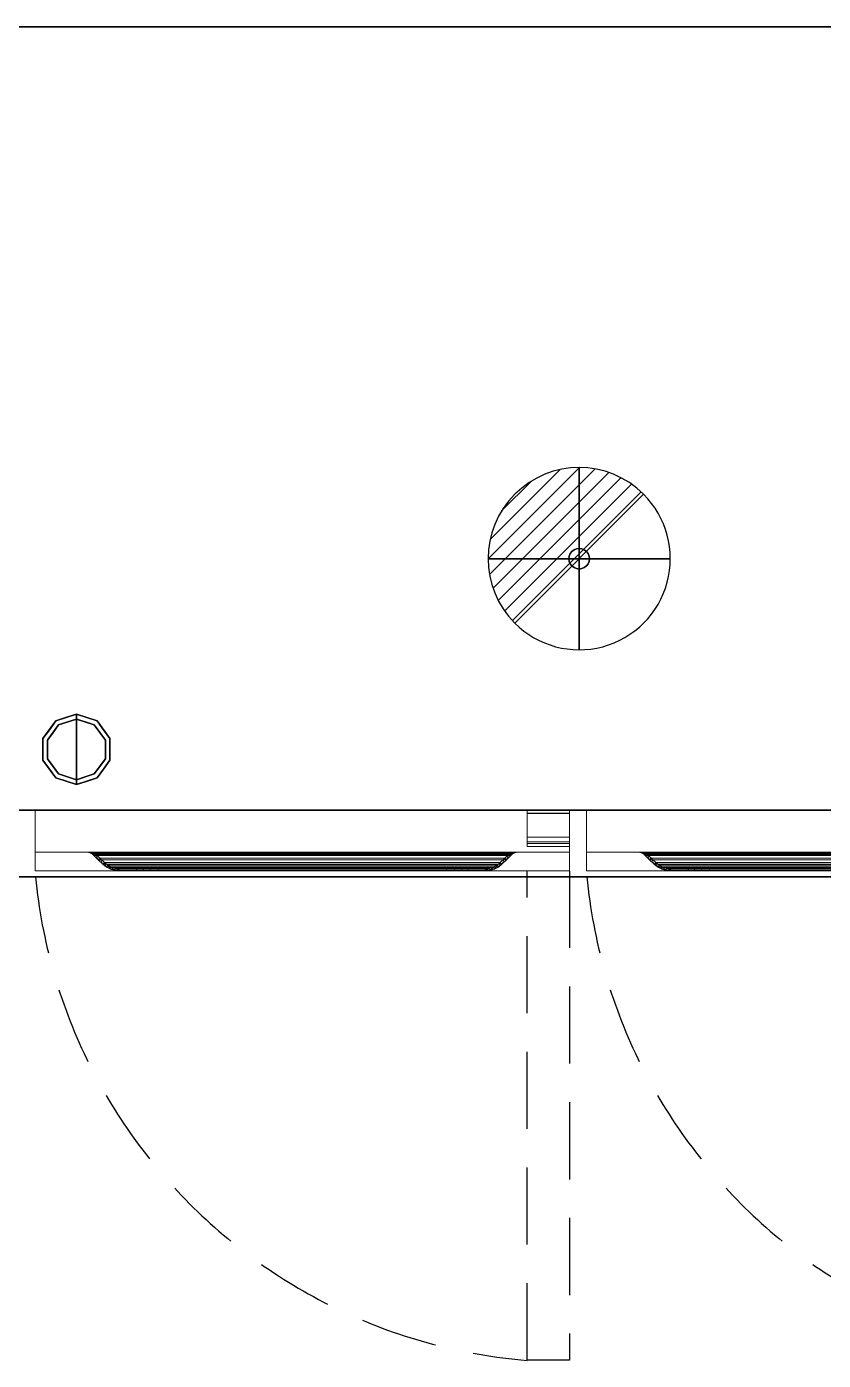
# Model space of a CAD drawing. Header units: millimetres. Extents: x -1 to 2254, y -1098 to 1.
# Drawn here: x 942 to 1598, y -1098 to 0 of the extents above; entities that cross this region are included whole.
import ezdxf

# ---------------------------------------------------------------- set-up
doc = ezdxf.new("R2010")
doc.units = ezdxf.units.MM
doc.linetypes.add('NASCOSTA', pattern=[9.525, 6.35, -3.175])
for name, color, linetype in [('IQ_200_2D', 1, 'Continuous'), ('IQ_200_3D', 1, 'Continuous'), ('IQ_204_2D', 7, 'Continuous'), ('IQ_204_3D', 7, 'Continuous'), ('IQ_CON_DRAIN_INT', 7, 'Continuous')]:
    doc.layers.add(name, color=color, linetype=linetype)

# ---------------------------------------------------------------- blocks, each defined once
blk = doc.blocks.new('hpp_sd_r_2d')
at = {"layer": 'IQ_204_2D', "linetype": 'NASCOSTA', "ltscale": 10}
for p, q in [((405, -403), (405, 0)), ((440, 0), (440, -403)), ((440, -403), (405, -403))]:
    blk.add_line(p, q, dxfattribs=at)
blk.add_arc((441, 38.4), 442.9, 185.6227, 265.337, dxfattribs=at)
blk = doc.blocks.new('hpp_sd_r_3d')
at = {"layer": 'IQ_200_3D', "lineweight": 9}
mesh = blk.add_polyface(dxfattribs=at)
corners = [(0, -50, 568.8), (0, -50, 47), (0, 0, 47), (0, 0, 675), (0, -34.6, 675), (0, -34.6, 626.3)]
mesh.append_faces([[corners[k] for k in face] for face in [(5, 3, 0)]], dxfattribs={"vtx0": -1, "vtx1": -1})
mesh.append_faces([[corners[k] for k in face] for face in [(5, 4, 3)]], dxfattribs={"vtx2": -1})
mesh.append_faces([[corners[k] for k in face] for face in [(3, 2, 1, 0)]], dxfattribs={"vtx3": -1})
mesh = blk.add_polyface(dxfattribs=at)
corners = [(0, 0, 47), (0, -50, 47), (440, -50, 47), (440, 0, 47)]
mesh.append_faces([[corners[k] for k in face] for face in [(3, 2, 1, 0)]])
mesh = blk.add_polyface(dxfattribs=at)
corners = [(0, 0, 675), (0, 0, 47), (440, 0, 47), (440, 0, 675)]
mesh.append_faces([[corners[k] for k in face] for face in [(3, 2, 1, 0)]])
mesh = blk.add_polyface(dxfattribs=at)
corners = [(0, -34.6, 675), (0, 0, 675), (440, 0, 675), (440, -34.6, 675)]
mesh.append_faces([[corners[k] for k in face] for face in [(3, 2, 1, 0)]])
mesh = blk.add_polyface(dxfattribs=at)
corners = [(440, -50, 568.8), (440, -34.6, 626.3), (440, -34.6, 675), (440, 0, 675), (440, 0, 47), (440, -50, 47)]
mesh.append_faces([[corners[k] for k in face] for face in [(4, 3, 1, 0)]], dxfattribs={"vtx1": -1, "vtx3": -1})
mesh.append_faces([[corners[k] for k in face] for face in [(3, 2, 1), (0, 5, 4)]], dxfattribs={"vtx2": -1})
mesh = blk.add_polyface(dxfattribs=at)
corners = [(440, -34.6, 626.3), (0, -34.6, 626.3), (0, -34.6, 675), (440, -34.6, 675), (48.3, -34.6, 656.6), (391.7, -34.6, 656.6), (392.9, -34.6, 657.7), (395, -34.6, 659.6), (397.5, -34.6, 661.2), (400.1, -34.6, 662.4), (39.9, -34.6, 662.4), (42.5, -34.6, 661.2), (45, -34.6, 659.6), (47.1, -34.6, 657.7)]
mesh.append_faces([[corners[k] for k in face] for face in [(10, 13, 12, 11)]], dxfattribs={"vtx0": -1})
mesh.append_faces([[corners[k] for k in face] for face in [(13, 10, 1, 4)]], dxfattribs={"vtx0": -1, "vtx1": -1, "vtx2": -1})
mesh.append_faces([[corners[k] for k in face] for face in [(9, 3, 2, 10), (9, 0, 3)]], dxfattribs={"vtx0": -1, "vtx2": -1})
mesh.append_faces([[corners[k] for k in face] for face in [(7, 6, 9, 8)]], dxfattribs={"vtx1": -1})
mesh.append_faces([[corners[k] for k in face] for face in [(2, 1, 10)]], dxfattribs={"vtx1": -1, "vtx2": -1})
mesh.append_faces([[corners[k] for k in face] for face in [(6, 5, 0, 9)]], dxfattribs={"vtx1": -1, "vtx2": -1, "vtx3": -1})
mesh.append_faces([[corners[k] for k in face] for face in [(1, 0, 5, 4)]], dxfattribs={"vtx1": -1, "vtx3": -1})
mesh = blk.add_polyface(dxfattribs=at)
corners = [(0, -50, 568.8), (0, -34.6, 626.3), (440, -34.6, 626.3), (440, -50, 568.8)]
mesh.append_faces([[corners[k] for k in face] for face in [(3, 2, 1, 0)]])
mesh = blk.add_polyface(dxfattribs=at)
corners = [(48.3, -37.3, 656.6), (47.7, -36.7, 657.1), (47.1, -36.2, 657.7), (45.1, -35.2, 659.5), (42.6, -34.7, 661.1), (39.9, -34.6, 662.4), (400.1, -34.6, 662.4), (397.4, -34.7, 661.1), (394.9, -35.2, 659.5), (392.9, -36.2, 657.7), (392.3, -36.7, 657.1), (391.7, -37.3, 656.6)]
mesh.append_faces([[corners[k] for k in face] for face in [(5, 4, 7, 6)]], dxfattribs={"vtx1": -1})
mesh.append_faces([[corners[k] for k in face] for face in [(4, 3, 8, 7), (9, 8, 3, 2), (2, 1, 10, 9)]], dxfattribs={"vtx1": -1, "vtx3": -1})
mesh.append_faces([[corners[k] for k in face] for face in [(1, 0, 11, 10)]], dxfattribs={"vtx3": -1})
mesh = blk.add_polyface(dxfattribs=at)
corners = [(39.9, -34.6, 662.4), (42.6, -34.7, 661.1), (45.1, -35.2, 659.5), (47.1, -36.2, 657.7), (47.1, -34.6, 657.7), (45, -34.6, 659.6), (42.5, -34.6, 661.2), (41, -34.7, 661.9), (47.1, -35.1, 657.7), (41, -34.6, 661.9)]
mesh.append_faces([[corners[k] for k in face] for face in [(8, 5, 4)]], dxfattribs={"vtx0": -1})
mesh.append_faces([[corners[k] for k in face] for face in [(2, 5, 8)]], dxfattribs={"vtx0": -1, "vtx1": -1, "vtx2": -1})
mesh.append_faces([[corners[k] for k in face] for face in [(1, 6, 5), (6, 1, 7)]], dxfattribs={"vtx0": -1, "vtx2": -1})
mesh.append_faces([[corners[k] for k in face] for face in [(2, 1, 5), (9, 6, 7)]], dxfattribs={"vtx1": -1, "vtx2": -1})
mesh.append_faces([[corners[k] for k in face] for face in [(8, 3, 2), (7, 0, 9)]], dxfattribs={"vtx2": -1})
mesh = blk.add_polyface(dxfattribs=at)
corners = [(47.1, -34.6, 657.7), (47.1, -36.2, 657.7), (47.7, -36.7, 657.1), (48.3, -37.3, 656.6), (51.9, -41, 653), (55.6, -44.6, 649.2), (58.6, -46.9, 646.3), (61.9, -48.6, 642.9), (65.5, -49.6, 639.3), (69.3, -50, 635.6), (83.6, -50, 621.3), (83.6, -48, 621.3), (69.3, -48, 635.6), (65.9, -47.7, 638.9), (62.7, -46.7, 642.2), (59.7, -45.2, 645.2), (57, -43.2, 647.9), (53.3, -39.6, 651.6), (49.7, -35.9, 655.1), (49, -35.2, 655.8), (48.3, -34.6, 656.6)]
mesh.append_faces([[corners[k] for k in face] for face in [(8, 13, 9), (6, 15, 7), (14, 7, 15), (3, 18, 4), (19, 2, 20)]], dxfattribs={"vtx0": -1, "vtx1": -1})
mesh.append_faces([[corners[k] for k in face] for face in [(9, 13, 12), (14, 8, 7), (19, 3, 2), (20, 2, 1)]], dxfattribs={"vtx0": -1, "vtx2": -1})
mesh.append_faces([[corners[k] for k in face] for face in [(16, 15, 6), (14, 13, 8), (17, 16, 5), (6, 5, 16), (18, 17, 4), (5, 4, 17), (19, 18, 3)]], dxfattribs={"vtx1": -1, "vtx2": -1})
mesh.append_faces([[corners[k] for k in face] for face in [(1, 0, 20)]], dxfattribs={"vtx2": -1})
mesh.append_faces([[corners[k] for k in face] for face in [(12, 11, 10, 9)]], dxfattribs={"vtx3": -1})
mesh = blk.add_polyface(dxfattribs=at)
corners = [(390.3, -35.9, 655.1), (391, -35.2, 655.8), (391.7, -34.6, 656.6), (48.3, -34.6, 656.6), (49, -35.2, 655.8), (49.7, -35.9, 655.1)]
mesh.append_faces([[corners[k] for k in face] for face in [(1, 0, 5, 4), (4, 3, 2, 1)]], dxfattribs={"vtx3": -1})
mesh = blk.add_polyface(dxfattribs=at)
corners = [(391.7, -37.3, 656.6), (388.1, -41, 653), (384.4, -44.6, 649.2), (55.6, -44.6, 649.2), (51.9, -41, 653), (48.3, -37.3, 656.6)]
mesh.append_faces([[corners[k] for k in face] for face in [(1, 0, 5, 4), (4, 3, 2, 1)]], dxfattribs={"vtx3": -1})
mesh = blk.add_polyface(dxfattribs=at)
corners = [(383, -43.2, 647.9), (386.7, -39.6, 651.6), (390.3, -35.9, 655.1), (49.7, -35.9, 655.1), (53.3, -39.6, 651.6), (57, -43.2, 647.9)]
mesh.append_faces([[corners[k] for k in face] for face in [(1, 0, 5, 4), (4, 3, 2, 1)]], dxfattribs={"vtx3": -1})
mesh = blk.add_polyface(dxfattribs=at)
corners = [(370.7, -48, 635.6), (374.1, -47.7, 638.9), (377.3, -46.7, 642.2), (380.3, -45.2, 645.2), (383, -43.2, 647.9), (57, -43.2, 647.9), (59.7, -45.2, 645.2), (62.7, -46.7, 642.2), (65.9, -47.7, 638.9), (69.3, -48, 635.6)]
mesh.append_faces([[corners[k] for k in face] for face in [(9, 8, 1, 0)]], dxfattribs={"vtx1": -1})
mesh.append_faces([[corners[k] for k in face] for face in [(2, 1, 8, 7), (7, 6, 3, 2)]], dxfattribs={"vtx1": -1, "vtx3": -1})
mesh.append_faces([[corners[k] for k in face] for face in [(6, 5, 4, 3)]], dxfattribs={"vtx3": -1})
mesh = blk.add_polyface(dxfattribs=at)
corners = [(391.7, -34.6, 656.6), (391, -35.2, 655.8), (390.3, -35.9, 655.1), (386.7, -39.6, 651.6), (383, -43.2, 647.9), (380.3, -45.2, 645.2), (377.3, -46.7, 642.2), (374.1, -47.7, 638.9), (370.7, -48, 635.6), (356.4, -48, 621.3), (356.4, -50, 621.3), (370.7, -50, 635.6), (374.5, -49.6, 639.3), (378.1, -48.6, 642.9), (381.4, -46.9, 646.3), (384.4, -44.6, 649.2), (388.1, -41, 653), (391.7, -37.3, 656.6), (392.3, -36.7, 657.1), (392.9, -36.2, 657.7), (392.9, -34.6, 657.7)]
mesh.append_faces([[corners[k] for k in face] for face in [(8, 11, 10, 9)]], dxfattribs={"vtx0": -1})
mesh.append_faces([[corners[k] for k in face] for face in [(4, 14, 5), (18, 0, 19), (0, 18, 1), (3, 15, 4), (14, 4, 15)]], dxfattribs={"vtx0": -1, "vtx1": -1})
mesh.append_faces([[corners[k] for k in face] for face in [(6, 13, 12), (13, 6, 5), (11, 8, 7), (7, 12, 11), (2, 17, 16)]], dxfattribs={"vtx0": -1, "vtx2": -1})
mesh.append_faces([[corners[k] for k in face] for face in [(14, 13, 5), (7, 6, 12), (18, 17, 1), (16, 15, 3), (3, 2, 16), (2, 1, 17)]], dxfattribs={"vtx1": -1, "vtx2": -1})
mesh.append_faces([[corners[k] for k in face] for face in [(0, 20, 19)]], dxfattribs={"vtx2": -1})
mesh = blk.add_polyface(dxfattribs=at)
corners = [(392.9, -34.6, 657.7), (392.9, -36.2, 657.7), (394.9, -35.2, 659.5), (397.4, -34.7, 661.1), (400.1, -34.6, 662.4), (397.5, -34.6, 661.2), (395, -34.6, 659.6), (392.9, -35.1, 657.7), (399, -34.7, 661.9), (399, -34.6, 661.9)]
mesh.append_faces([[corners[k] for k in face] for face in [(6, 7, 0), (7, 2, 1)]], dxfattribs={"vtx0": -1})
mesh.append_faces([[corners[k] for k in face] for face in [(2, 7, 6)]], dxfattribs={"vtx0": -1, "vtx1": -1, "vtx2": -1})
mesh.append_faces([[corners[k] for k in face] for face in [(8, 5, 9)]], dxfattribs={"vtx0": -1, "vtx2": -1})
mesh.append_faces([[corners[k] for k in face] for face in [(8, 3, 5), (6, 5, 3), (3, 2, 6)]], dxfattribs={"vtx1": -1, "vtx2": -1})
mesh.append_faces([[corners[k] for k in face] for face in [(9, 4, 8)]], dxfattribs={"vtx2": -1})
mesh = blk.add_polyface(dxfattribs=at)
corners = [(0, -50, 47), (0, -50, 568.8), (440, -50, 568.8), (440, -50, 47)]
mesh.append_faces([[corners[k] for k in face] for face in [(3, 2, 1, 0)]])
mesh = blk.add_polyface(dxfattribs=at)
corners = [(384.4, -44.6, 649.2), (381.4, -46.9, 646.3), (378.1, -48.6, 642.9), (374.5, -49.6, 639.3), (370.7, -50, 635.6), (69.3, -50, 635.6), (65.5, -49.6, 639.3), (61.9, -48.6, 642.9), (58.6, -46.9, 646.3), (55.6, -44.6, 649.2)]
mesh.append_faces([[corners[k] for k in face] for face in [(4, 3, 6, 5)]], dxfattribs={"vtx1": -1})
mesh.append_faces([[corners[k] for k in face] for face in [(2, 1, 8, 7), (7, 6, 3, 2)]], dxfattribs={"vtx1": -1, "vtx3": -1})
mesh.append_faces([[corners[k] for k in face] for face in [(1, 0, 9, 8)]], dxfattribs={"vtx3": -1})
mesh = blk.add_polyface(dxfattribs=at)
corners = [(338.7, -48, 614), (345.2, -48, 614.8), (351.2, -48, 617.3), (356.4, -48, 621.3), (370.7, -48, 635.6), (69.3, -48, 635.6), (83.6, -48, 621.3), (88.8, -48, 617.3), (94.8, -48, 614.8), (101.3, -48, 614)]
mesh.append_faces([[corners[k] for k in face] for face in [(6, 9, 8, 7)]], dxfattribs={"vtx0": -1})
mesh.append_faces([[corners[k] for k in face] for face in [(4, 9, 6, 5)]], dxfattribs={"vtx0": -1, "vtx1": -1})
mesh.append_faces([[corners[k] for k in face] for face in [(9, 4, 3, 0)]], dxfattribs={"vtx0": -1, "vtx2": -1})
mesh.append_faces([[corners[k] for k in face] for face in [(2, 1, 0, 3)]], dxfattribs={"vtx2": -1})
mesh = blk.add_polyface(dxfattribs=at)
corners = [(370.7, -50, 635.6), (356.4, -50, 621.3), (351.2, -50, 617.3), (345.2, -50, 614.8), (338.7, -50, 614), (101.3, -50, 614), (94.8, -50, 614.8), (88.8, -50, 617.3), (83.6, -50, 621.3), (69.3, -50, 635.6)]
mesh.append_faces([[corners[k] for k in face] for face in [(2, 4, 3), (6, 8, 7)]], dxfattribs={"vtx0": -1})
mesh.append_faces([[corners[k] for k in face] for face in [(5, 4, 0, 9), (6, 5, 9, 8)]], dxfattribs={"vtx1": -1, "vtx3": -1})
mesh.append_faces([[corners[k] for k in face] for face in [(2, 1, 0, 4)]], dxfattribs={"vtx2": -1, "vtx3": -1})
mesh = blk.add_polyface(dxfattribs=at)
corners = [(83.6, -50, 621.3), (88.8, -50, 617.3), (94.8, -50, 614.8), (101.3, -50, 614), (101.3, -48, 614), (94.8, -48, 614.8), (88.8, -48, 617.3), (83.6, -48, 621.3)]
mesh.append_faces([[corners[k] for k in face] for face in [(7, 6, 1, 0)]], dxfattribs={"vtx1": -1})
mesh.append_faces([[corners[k] for k in face] for face in [(6, 5, 2, 1)]], dxfattribs={"vtx1": -1, "vtx3": -1})
mesh.append_faces([[corners[k] for k in face] for face in [(5, 4, 3, 2)]], dxfattribs={"vtx3": -1})
mesh = blk.add_polyface(dxfattribs=at)
corners = [(101.3, -50, 614), (338.7, -50, 614), (338.7, -48, 614), (101.3, -48, 614)]
mesh.append_faces([[corners[k] for k in face] for face in [(3, 2, 1, 0)]])
mesh = blk.add_polyface(dxfattribs=at)
corners = [(356.4, -48, 621.3), (351.2, -48, 617.3), (345.2, -48, 614.8), (338.7, -48, 614), (338.7, -50, 614), (345.2, -50, 614.8), (351.2, -50, 617.3), (356.4, -50, 621.3)]
mesh.append_faces([[corners[k] for k in face] for face in [(3, 2, 5, 4)]], dxfattribs={"vtx1": -1})
mesh.append_faces([[corners[k] for k in face] for face in [(2, 1, 6, 5)]], dxfattribs={"vtx1": -1, "vtx3": -1})
mesh.append_faces([[corners[k] for k in face] for face in [(1, 0, 7, 6)]], dxfattribs={"vtx3": -1})
at = {"layer": 'IQ_204_3D', "lineweight": 9}
mesh = blk.add_polyface(dxfattribs=at)
corners = [(405, -22.3, 38), (405, -27.5, 38), (405, -27.5, 44.5), (405, -30, 44.5), (405, -30, 35.5), (405, -2.5, 35.5), (405, -2.5, 15.5), (405, 0, 15.5), (405, 0, 38), (405, -26, 44.5), (405, -2.5, 44.5), (405, -2.5, 41.2), (405, 0, 41.2), (405, 0, 47), (405, -26, 47), (405, -2.9, 676), (405, 0, 676), (405, 0, 688.5), (405, -2.5, 688.5), (405, -2.5, 678.5), (405, -26, 678.5), (405, -26, 676)]
mesh.append_faces([[corners[k] for k in face] for face in [(13, 10, 9, 14), (19, 15, 21, 20), (16, 19, 18, 17)]], dxfattribs={"vtx0": -1})
mesh.append_faces([[corners[k] for k in face] for face in [(19, 16, 15)]], dxfattribs={"vtx0": -1, "vtx2": -1})
mesh.append_faces([[corners[k] for k in face] for face in [(0, 8, 5)]], dxfattribs={"vtx1": -1, "vtx2": -1})
mesh.append_faces([[corners[k] for k in face] for face in [(5, 4, 1, 0)]], dxfattribs={"vtx1": -1, "vtx3": -1})
mesh.append_faces([[corners[k] for k in face] for face in [(4, 3, 2, 1), (8, 7, 6, 5), (13, 12, 11, 10)]], dxfattribs={"vtx3": -1})
mesh = blk.add_polyface(dxfattribs=at)
corners = [(405, 0, 15.5), (405, -2.5, 15.5), (440, -2.5, 15.5), (440, 0, 15.5)]
mesh.append_faces([[corners[k] for k in face] for face in [(3, 2, 1, 0)]])
mesh = blk.add_polyface(dxfattribs=at)
corners = [(405, 0, 38), (405, 0, 15.5), (440, 0, 15.5), (440, 0, 38)]
mesh.append_faces([[corners[k] for k in face] for face in [(3, 2, 1, 0)]])
mesh = blk.add_polyface(dxfattribs=at)
corners = [(405, -22.3, 38), (405, 0, 38), (440, 0, 38), (440, -22.3, 38)]
mesh.append_faces([[corners[k] for k in face] for face in [(3, 2, 1, 0)]])
mesh = blk.add_polyface(dxfattribs=at)
corners = [(405, 0, 47), (405, 0, 41.2), (440, 0, 41.2), (440, 0, 47)]
mesh.append_faces([[corners[k] for k in face] for face in [(3, 2, 1, 0)]])
mesh = blk.add_polyface(dxfattribs=at)
corners = [(405, -26, 47), (405, 0, 47), (440, 0, 47), (440, -26, 47)]
mesh.append_faces([[corners[k] for k in face] for face in [(3, 2, 1, 0)]])
mesh = blk.add_polyface(dxfattribs=at)
corners = [(405, 0, 41.2), (405, -2.5, 41.2), (440, -2.5, 41.2), (440, 0, 41.2)]
mesh.append_faces([[corners[k] for k in face] for face in [(3, 2, 1, 0)]])
mesh = blk.add_polyface(dxfattribs=at)
corners = [(405, 0, 676), (405, -2.9, 676), (440, -2.9, 676), (440, 0, 676)]
mesh.append_faces([[corners[k] for k in face] for face in [(3, 2, 1, 0)]])
mesh = blk.add_polyface(dxfattribs=at)
corners = [(405, 0, 688.5), (405, 0, 676), (440, 0, 676), (440, 0, 688.5)]
mesh.append_faces([[corners[k] for k in face] for face in [(3, 2, 1, 0)]])
mesh = blk.add_polyface(dxfattribs=at)
corners = [(405, -2.5, 688.5), (405, 0, 688.5), (440, 0, 688.5), (440, -2.5, 688.5)]
mesh.append_faces([[corners[k] for k in face] for face in [(3, 2, 1, 0)]])
mesh = blk.add_polyface(dxfattribs=at)
corners = [(405, -2.5, 35.5), (405, -30, 35.5), (440, -30, 35.5), (440, -2.5, 35.5)]
mesh.append_faces([[corners[k] for k in face] for face in [(3, 2, 1, 0)]])
mesh = blk.add_polyface(dxfattribs=at)
corners = [(405, -2.5, 15.5), (405, -2.5, 35.5), (440, -2.5, 35.5), (440, -2.5, 15.5)]
mesh.append_faces([[corners[k] for k in face] for face in [(3, 2, 1, 0)]])
mesh = blk.add_polyface(dxfattribs=at)
corners = [(405, -2.5, 44.5), (405, -26, 44.5), (440, -26, 44.5), (440, -2.5, 44.5)]
mesh.append_faces([[corners[k] for k in face] for face in [(3, 2, 1, 0)]])
mesh = blk.add_polyface(dxfattribs=at)
corners = [(405, -2.5, 41.2), (405, -2.5, 44.5), (440, -2.5, 44.5), (440, -2.5, 41.2)]
mesh.append_faces([[corners[k] for k in face] for face in [(3, 2, 1, 0)]])
mesh = blk.add_polyface(dxfattribs=at)
corners = [(405, -2.5, 678.5), (405, -2.5, 688.5), (440, -2.5, 688.5), (440, -2.5, 678.5)]
mesh.append_faces([[corners[k] for k in face] for face in [(3, 2, 1, 0)]])
mesh = blk.add_polyface(dxfattribs=at)
corners = [(405, -26, 678.5), (405, -2.5, 678.5), (440, -2.5, 678.5), (440, -26, 678.5)]
mesh.append_faces([[corners[k] for k in face] for face in [(3, 2, 1, 0)]])
mesh = blk.add_polyface(dxfattribs=at)
corners = [(405, -2.9, 676), (405, -26, 676), (440, -26, 676), (440, -2.9, 676)]
mesh.append_faces([[corners[k] for k in face] for face in [(3, 2, 1, 0)]])
mesh = blk.add_polyface(dxfattribs=at)
corners = [(440, -22.3, 38), (440, 0, 38), (440, 0, 15.5), (440, -2.5, 15.5), (440, -2.5, 35.5), (440, -30, 35.5), (440, -30, 44.5), (440, -27.5, 44.5), (440, -27.5, 38), (440, -26, 44.5), (440, -26, 47), (440, 0, 47), (440, 0, 41.2), (440, -2.5, 41.2), (440, -2.5, 44.5), (440, -2.9, 676), (440, -26, 676), (440, -26, 678.5), (440, -2.5, 678.5), (440, -2.5, 688.5), (440, 0, 688.5), (440, 0, 676)]
mesh.append_faces([[corners[k] for k in face] for face in [(5, 8, 7, 6), (11, 14, 13, 12)]], dxfattribs={"vtx0": -1})
mesh.append_faces([[corners[k] for k in face] for face in [(18, 15, 21)]], dxfattribs={"vtx0": -1, "vtx2": -1})
mesh.append_faces([[corners[k] for k in face] for face in [(19, 18, 21, 20), (16, 15, 18, 17)]], dxfattribs={"vtx1": -1})
mesh.append_faces([[corners[k] for k in face] for face in [(0, 8, 5)]], dxfattribs={"vtx1": -1, "vtx2": -1})
mesh.append_faces([[corners[k] for k in face] for face in [(5, 4, 1, 0)]], dxfattribs={"vtx1": -1, "vtx3": -1})
mesh.append_faces([[corners[k] for k in face] for face in [(3, 2, 1, 4)]], dxfattribs={"vtx2": -1})
mesh.append_faces([[corners[k] for k in face] for face in [(11, 10, 9, 14)]], dxfattribs={"vtx3": -1})
mesh = blk.add_polyface(dxfattribs=at)
corners = [(405, -27.5, 38), (405, -22.3, 38), (440, -22.3, 38), (440, -27.5, 38)]
mesh.append_faces([[corners[k] for k in face] for face in [(3, 2, 1, 0)]])
mesh = blk.add_polyface(dxfattribs=at)
corners = [(405, -26, 44.5), (405, -26, 47), (440, -26, 47), (440, -26, 44.5)]
mesh.append_faces([[corners[k] for k in face] for face in [(3, 2, 1, 0)]])
mesh = blk.add_polyface(dxfattribs=at)
corners = [(405, -26, 676), (405, -26, 678.5), (440, -26, 678.5), (440, -26, 676)]
mesh.append_faces([[corners[k] for k in face] for face in [(3, 2, 1, 0)]])
mesh = blk.add_polyface(dxfattribs=at)
corners = [(405, -27.5, 44.5), (405, -27.5, 38), (440, -27.5, 38), (440, -27.5, 44.5)]
mesh.append_faces([[corners[k] for k in face] for face in [(3, 2, 1, 0)]])
mesh = blk.add_polyface(dxfattribs=at)
corners = [(405, -30, 44.5), (405, -27.5, 44.5), (440, -27.5, 44.5), (440, -30, 44.5)]
mesh.append_faces([[corners[k] for k in face] for face in [(3, 2, 1, 0)]])
mesh = blk.add_polyface(dxfattribs=at)
corners = [(405, -30, 35.5), (405, -30, 44.5), (440, -30, 44.5), (440, -30, 35.5)]
mesh.append_faces([[corners[k] for k in face] for face in [(3, 2, 1, 0)]])
blk = doc.blocks.new('*X1809')
at = {"color": 0}
for p, q in [((313.99, 2209.04), (321.51, 2216.55)), ((314.11, 2207.74), (322.8, 2216.44)), ((314.16, 2210.62), (319.93, 2216.39)), ((314.4, 2206.62), (323.93, 2216.15)), ((314.82, 2205.62), (324.92, 2215.72)), ((315.1, 2212.98), (317.57, 2215.44)), ((315.35, 2204.74), (325.8, 2215.19)), ((315.99, 2203.96), (326.58, 2214.56))]:
    blk.add_line(p, q, dxfattribs=at)
blk = doc.blocks.new('drain')
blk.add_line((-2.121, -2.121), (2.121, 2.121))
at = {"extrusion": (-1, 0, 0)}
blk.add_line((0, 2.121, -2.121), (0, -2.121, 2.121), dxfattribs=at)
at = {"extrusion": (0, -1, 0)}
blk.add_line((-2.121, 0, -2.121), (2.121, 0, 2.121), dxfattribs=at)
at = {"extrusion": (-1, 0, 0)}
for start, end in [(45, 225), (225, 45)]:
    blk.add_arc((0, 0), 3, start, end, dxfattribs=at)
for start, end in [(45, 225), (225, 45)]:
    blk.add_arc((0, 0), 3, start, end)
at = {"extrusion": (0, -1, 0)}
for start, end in [(45, 225), (225, 45)]:
    blk.add_arc((0, 0), 3, start, end, dxfattribs=at)
at = {"xscale": 0.4000000000000909, "yscale": 0.4000000000000909, "zscale": 0.4000000000000909}
blk.add_blockref('*X1809', (-128.597, -883.621), dxfattribs=at)
at = {"extrusion": (-1, 0, 0), "xscale": 0.3999999999999773, "yscale": 0.3999999999999773, "zscale": 0.3999999999999773}
blk.add_blockref('*X1809', (-128.597, -883.621), dxfattribs=at)
at = {"extrusion": (0, -1, 0), "xscale": 0.4000000000000909, "yscale": 0.4000000000000909, "zscale": 0.4000000000000909}
blk.add_blockref('*X1809', (-128.597, -883.621), dxfattribs=at)
blk = doc.blocks.new('iq_con_drain3d')
at = {"layer": 'IQ_204_3D'}
for points, invisible_edges in [([(-8.5, 0, -40), (-8.2, 2.2, -40), (-7.4, 4.2, -40), (-6, 6, -40)], 8), ([(6, 6, -40), (7.4, 4.2, -40), (-6, -6, -40), (-8.5, 0, -40)], 14), ([(-8.5, 0), (-8.2, 2.2), (-8.2, 2.2, -40), (-8.5, 0, -40)], 2), ([(-8.5, 0, -40), (-6, -6, -40), (-7.4, -4.2, -40), (-8.2, -2.2, -40)], 1), ([(-8.5, 0, -40), (-8.2, -2.2, -40), (-8.2, -2.2), (-8.5, 0)], 2), ([(-7.4, 4.2, -40), (-8.2, 2.2, -40), (-8.2, 2.2), (-7.4, 4.2)], 10), ([(-6, 6, -40), (-7.4, 4.2, -40), (-7.4, 4.2), (-6, 6)], 10), ([(0, 8.5, -40), (-6, 6, -40), (-4.2, 7.4, -40), (-2.2, 8.2, -40)], 1), ([(-4.2, 7.4, -40), (-6, 6, -40), (-6, 6), (-4.2, 7.4)], 10), ([(-2.2, 8.2, -40), (-4.2, 7.4, -40), (-4.2, 7.4), (-2.2, 8.2)], 10), ([(0, 8.5, -40), (-2.2, 8.2, -40), (-2.2, 8.2), (0, 8.5)], 10), ([(0, 8.5, -40), (2.2, 8.2, -40), (4.2, 7.4, -40), (6, 6, -40)], 8), ([(0, 8.5), (2.2, 8.2), (2.2, 8.2, -40), (0, 8.5, -40)], 10), ([(4.2, 7.4, -40), (2.2, 8.2, -40), (2.2, 8.2), (4.2, 7.4)], 10), ([(6, 6, -40), (4.2, 7.4, -40), (4.2, 7.4), (6, 6)], 10), ([(7.4, 4.2, -40), (6, 6, -40), (6, 6), (7.4, 4.2)], 10), ([(8.5, 0, -40), (6, -6, -40), (7.4, 4.2, -40), (8.2, 2.2, -40)], 3), ([(8.5, 0, -40), (8.2, -2.2, -40), (7.4, -4.2, -40), (6, -6, -40)], 8), ([(8.2, 2.2, -40), (7.4, 4.2, -40), (7.4, 4.2), (8.2, 2.2)], 10), ([(8.5, 0, -40), (8.2, 2.2, -40), (8.2, 2.2), (8.5, 0)], 2), ([(8.5, 0), (8.2, -2.2), (8.2, -2.2, -40), (8.5, 0, -40)], 2), ([(-8.2, -2.2, -40), (-7.4, -4.2, -40), (-7.4, -4.2), (-8.2, -2.2)], 10), ([(-7.4, -4.2, -40), (-6, -6, -40), (-6, -6), (-7.4, -4.2)], 10), ([(0, -8.5, -40), (-2.2, -8.2, -40), (-4.2, -7.4, -40), (-6, -6, -40)], 8), ([(-6, -6, -40), (-4.2, -7.4, -40), (-4.2, -7.4), (-6, -6)], 10), ([(-4.2, -7.4, -40), (-2.2, -8.2, -40), (-2.2, -8.2), (-4.2, -7.4)], 10), ([(0, -8.5), (-2.2, -8.2), (-2.2, -8.2, -40), (0, -8.5, -40)], 10), ([(4.2, -7.4, -40), (2.2, -8.2, -40), (0, -8.5, -40), (6, -6, -40)], 4), ([(0, -8.5, -40), (2.2, -8.2, -40), (2.2, -8.2), (0, -8.5)], 10), ([(2.2, -8.2, -40), (4.2, -7.4, -40), (4.2, -7.4), (2.2, -8.2)], 10), ([(4.2, -7.4, -40), (6, -6, -40), (6, -6), (4.2, -7.4)], 10), ([(6, -6, -40), (7.4, -4.2, -40), (7.4, -4.2), (6, -6)], 10), ([(7.4, -4.2, -40), (8.2, -2.2, -40), (8.2, -2.2), (7.4, -4.2)], 10)]:
    blk.add_3dface(points, dxfattribs=dict(at, invisible_edges=invisible_edges))

msp = doc.modelspace()

# ---------------------------------------------------------------- linework, layer by layer
at = {"layer": 'IQ_200_2D'}
msp.add_lwpolyline([(0, 0), (2253, 0), (2253, -700), (0, -700)], close=True, dxfattribs=at)
at = {"layer": 'IQ_200_3D'}
for points in [[(2253, -700, 850), (0, -700, 850), (0, 0, 850), (2253, 0, 850)], [(2253, 0, 900), (0, 0, 900), (0, -700, 900), (2253, -700, 900)], [(2253, 0, 900), (0, 0, 900), (0, 0, 850), (2253, 0, 850)], [(2251, -645, 150), (2, -645, 150), (2, 0, 150), (2251, 0, 150)], [(2251, 0, 150), (2, 0, 150), (2, 0, 850), (2251, 0, 850)], [(2253, -700, 900), (0, -700, 900), (0, -700, 850), (2253, -700, 850)]]:
    msp.add_3dface(points, dxfattribs=at)
for points, invisible_edges in [([(27, -645, 198), (2, -645, 198), (2, -645, 150), (2251, -645, 150)], 8), ([(2251, -645, 150), (2251, -645, 198), (2226, -645, 198), (27, -645, 198)], 12), ([(2226, -645, 198), (2226, -645, 850), (27, -645, 850), (27, -645, 198)], 8), ([(2226, -645, 198), (2226, -645, 850), (27, -645, 850), (27, -645, 198)], 4)]:
    msp.add_3dface(points, dxfattribs=dict(at, invisible_edges=invisible_edges))
at = {"layer": 'IQ_204_2D', "linetype": 'NASCOSTA', "ltscale": 10}
msp.add_line((2, -645), (2251, -645), dxfattribs=at)
at = {"layer": 'IQ_204_2D', "color": 7, "linetype": 'NASCOSTA', "ltscale": 10}
msp.add_lwpolyline([(2, 0), (2251, 0), (2251, -645), (2, -645)], close=True, dxfattribs=at)
at = {"layer": 'IQ_204_3D'}
for points, invisible_edges in [([(983, -570), (983, -595), (959.2, -587.3), (968.3, -574.8)], 2), ([(968.3, -574.8, 25), (966, -571.5, 25), (983, -566, 25), (983, -570, 25)], 1), ([(974.5, -568.8, 150), (974.5, -568.8, 150), (970.9, -569.9, 25), (966, -571.5, 150)], 6), ([(966, -571.5, 25), (966, -571.5, 25), (966, -571.5, 150), (970.9, -569.9, 25)], 6), ([(974.5, -568.8, 150), (974.5, -568.8, 150), (975.9, -568.3, 25), (970.9, -569.9, 25)], 11), ([(974.5, -568.8, 150), (974.5, -568.8, 150), (983, -566, 150), (975.9, -568.3, 25)], 13), ([(975.7, -572.4, 25), (975.7, -572.4, 25), (983, -570, 25), (975.9, -572.3)], 13), ([(983, -566, 150), (983, -566, 150), (983, -566, 25), (975.9, -568.3, 25)], 9), ([(983, -570, 25), (983, -570, 25), (983, -570), (975.9, -572.3)], 9), ([(983, -566, 150), (983, -566, 150), (990.1, -568.3, 150), (983, -566, 25)], 4), ([(991.5, -568.8, 25), (991.5, -568.8, 25), (983, -566, 25), (990.1, -568.3, 150)], 13), ([(997.7, -574.8, 25), (983, -570, 25), (983, -566, 25), (1000, -571.5, 25)], 8), ([(983, -570, 25), (983, -570, 25), (990.3, -572.4, 25), (990.1, -572.3)], 13), ([(990.1, -572.3), (990.1, -572.3), (983, -570), (983, -570, 25)], 9), ([(1006.8, -587.3), (983, -595), (983, -570), (997.7, -574.8)], 1), ([(991.5, -568.8, 25), (991.5, -568.8, 25), (990.1, -568.3, 150), (995.1, -569.9, 150)], 11), ([(991.5, -568.8, 25), (991.5, -568.8, 25), (995.1, -569.9, 150), (1000, -571.5, 25)], 6), ([(1000, -571.5, 150), (1000, -571.5, 150), (1000, -571.5, 25), (995.1, -569.9, 150)], 6), ([(959.2, -587.3, 25), (955.4, -586, 25), (966, -571.5, 25), (968.3, -574.8, 25)], 5), ([(955.4, -586, 150), (960.7, -578.8, 150), (960.7, -578.8, 25), (955.4, -586, 25)], 10), ([(963.8, -581), (959.2, -587.3), (959.2, -587.3, 25), (963.8, -581, 25)], 10), ([(966, -571.5, 25), (960.7, -578.8, 25), (960.7, -578.8, 150), (966, -571.5, 150)], 10), ([(968.3, -574.8), (963.8, -581), (963.8, -581, 25), (968.3, -574.8, 25)], 10), ([(975.9, -572.3), (975.9, -572.3), (968.3, -574.8), (975.7, -572.4, 25)], 13), ([(968.3, -574.8, 25), (968.3, -574.8, 25), (975.7, -572.4, 25), (968.3, -574.8)], 13), ([(990.1, -572.3), (990.1, -572.3), (990.3, -572.4, 25), (997.7, -574.8)], 6), ([(997.7, -574.8), (997.7, -574.8), (990.3, -572.4, 25), (997.7, -574.8, 25)], 11), ([(1006.8, -587.3, 25), (997.7, -574.8, 25), (1000, -571.5, 25), (1010.6, -586, 25)], 10), ([(997.7, -574.8), (997.7, -574.8, 25), (1002.2, -581, 25), (1002.2, -581)], 5), ([(1005.3, -578.8, 25), (1000, -571.5, 25), (1000, -571.5, 150), (1005.3, -578.8, 150)], 10), ([(1006.8, -587.3, 25), (1006.8, -587.3), (1002.2, -581), (1002.2, -581, 25)], 5), ([(1010.6, -586, 25), (1005.3, -578.8, 25), (1005.3, -578.8, 150), (1010.6, -586, 150)], 10), ([(955.4, -586, 25), (955.4, -595, 25), (955.4, -595, 150), (955.4, -586, 150)], 10), ([(955.4, -604, 25), (955.4, -586, 25), (959.2, -587.3, 25), (959.2, -602.7, 25)], 10), ([(959.2, -595), (959.2, -595, 25), (959.2, -587.3, 25), (959.2, -587.3)], 5), ([(983, -595), (983, -595), (959.2, -602.7), (959.2, -587.3)], 11), ([(1006.8, -602.7), (1006.8, -602.7), (983, -595), (1006.8, -587.3)], 6), ([(1010.6, -604, 25), (1006.8, -602.7, 25), (1006.8, -587.3, 25), (1010.6, -586, 25)], 5), ([(1006.8, -602.7), (1006.8, -595), (1006.8, -587.3, 25), (1006.8, -595, 25)], 10), ([(1006.8, -587.3, 25), (1006.8, -587.3, 25), (1006.8, -595), (1006.8, -587.3)], 11), ([(1010.6, -595, 25), (1010.6, -586, 25), (1010.6, -586, 150), (1010.6, -595, 150)], 10), ([(955.4, -595, 25), (955.4, -604, 25), (955.4, -604, 150), (955.4, -595, 150)], 10), ([(966, -618.5, 25), (955.4, -604, 25), (959.2, -602.7, 25), (968.3, -615.2, 25)], 10), ([(959.2, -602.7), (959.2, -602.7, 25), (959.2, -595, 25), (959.2, -595)], 5), ([(959.2, -602.7), (983, -595), (983, -620), (968.3, -615.2)], 1), ([(963.8, -609), (963.8, -609, 25), (959.2, -602.7, 25), (959.2, -602.7)], 5), ([(983, -620), (983, -595), (1006.8, -602.7), (997.7, -615.2)], 2), ([(1000, -618.5, 25), (997.7, -615.2, 25), (1006.8, -602.7, 25), (1010.6, -604, 25)], 5), ([(1002.2, -609, 25), (1002.2, -609), (1006.8, -602.7), (1006.8, -602.7, 25)], 5), ([(1006.8, -595, 25), (1006.8, -595, 25), (1006.8, -602.7, 25), (1006.8, -602.7)], 13), ([(1010.6, -595, 150), (1010.6, -604, 150), (1010.6, -604, 25), (1010.6, -595, 25)], 10), ([(960.7, -611.2, 150), (955.4, -604, 150), (955.4, -604, 25), (960.7, -611.2, 25)], 10), ([(966, -618.5, 150), (960.7, -611.2, 150), (960.7, -611.2, 25), (966, -618.5, 25)], 10), ([(968.3, -615.2), (968.3, -615.2, 25), (963.8, -609, 25), (963.8, -609)], 5), ([(997.7, -615.2, 25), (997.7, -615.2), (1002.2, -609), (1002.2, -609, 25)], 5), ([(1005.3, -611.2, 150), (1000, -618.5, 150), (1000, -618.5, 25), (1005.3, -611.2, 25)], 10), ([(1005.3, -611.2, 25), (1010.6, -604, 25), (1010.6, -604, 150), (1005.3, -611.2, 150)], 10), ([(983, -624, 25), (966, -618.5, 25), (968.3, -615.2, 25), (983, -620, 25)], 2), ([(966, -618.5, 25), (974.5, -621.2, 25), (974.5, -621.2, 150), (966, -618.5, 150)], 10), ([(975.7, -617.6), (975.7, -617.6, 25), (968.3, -615.2, 25), (968.3, -615.2)], 5), ([(974.5, -621.2, 150), (974.5, -621.2, 25), (983, -624, 25), (983, -624, 150)], 1), ([(983, -620), (983, -620, 25), (975.7, -617.6, 25), (975.7, -617.6)], 4), ([(983, -624, 25), (983, -620, 25), (997.7, -615.2, 25), (1000, -618.5, 25)], 4), ([(990.3, -617.6, 25), (990.3, -617.6, 25), (983, -620, 25), (990.1, -617.7)], 13), ([(983, -620, 25), (983, -620, 25), (983, -620), (990.1, -617.7)], 9), ([(991.5, -621.2, 150), (991.5, -621.2, 150), (983, -624, 150), (990.1, -621.7, 25)], 13), ([(983, -624, 150), (983, -624, 150), (983, -624, 25), (990.1, -621.7, 25)], 9), ([(990.1, -617.7), (990.1, -617.7), (997.7, -615.2), (990.3, -617.6, 25)], 13), ([(991.5, -621.2, 150), (991.5, -621.2, 150), (990.1, -621.7, 25), (995.1, -620.1, 25)], 11), ([(997.7, -615.2, 25), (997.7, -615.2, 25), (990.3, -617.6, 25), (997.7, -615.2)], 13), ([(991.5, -621.2, 150), (991.5, -621.2, 150), (995.1, -620.1, 25), (1000, -618.5, 150)], 6), ([(1000, -618.5, 25), (1000, -618.5, 25), (1000, -618.5, 150), (995.1, -620.1, 25)], 6)]:
    msp.add_3dface(points, dxfattribs=dict(at, invisible_edges=invisible_edges))

# ---------------------------------------------------------------- block references
for name, p in [('hpp_sd_r_3d', (949, -645, 150)), ('hpp_sd_r_3d', (1403, -645, 150)), ('hpp_sd_r_2d', (949, -695)), ('hpp_sd_r_2d', (1403, -695))]:
    msp.add_blockref(name, p)
msp.add_blockref('iq_con_drain3d', (1397, -438, 150), dxfattribs=at)
at = {"layer": 'IQ_CON_DRAIN_INT', "xscale": 25, "yscale": 25, "zscale": 25}
msp.add_blockref('drain', (1397, -438), dxfattribs=at)

doc.saveas('drawing.dxf')
